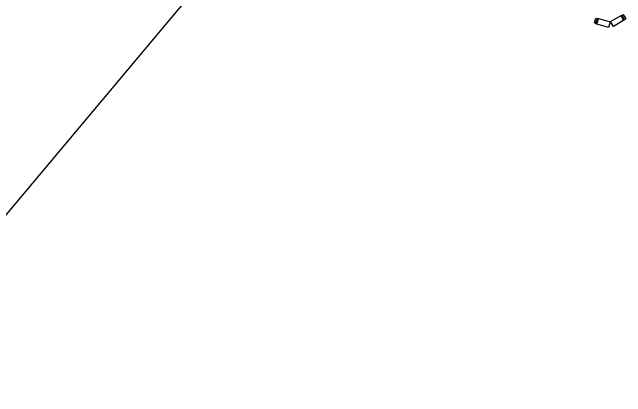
# Model space of a CAD drawing. Header units: metres. Extents: x 822482 to 822767, y 9662202 to 9662512.
# Drawn here: x 822647.88 to 822676.95, y 9662335.58 to 9662353.8 of the extents above; entities that cross this region are included whole.
import ezdxf

# ---------------------------------------------------------------- set-up
doc = ezdxf.new("R2010")
doc.units = ezdxf.units.M
doc.layers.add('ARQ_NE_COTAS', color=7, linetype='Continuous', true_color=0x000000)
doc.styles.add('Arial', font='arial.ttf', dxfattribs={"height": 0.6})
doc.dimstyles.new('1-300', dxfattribs={"dimtxt": 0.6, "dimasz": 0.25, "dimexe": 0.25, "dimexo": 0.25, "dimgap": 0.25, "dimtad": 1, "dimzin": 4, "dimdsep": 46, "dimtxsty": 'Arial', "dimblk": 'ARCHTICK', "dimcen": 0.25, "dimclrd": 256, "dimclre": 256, "dimclrt": 256, "dimadec": 0, "dimazin": 0, "dimtfac": 0.066667, "dimtix": 1, "dimtofl": 0, "dimtmove": 0, "dimatfit": 3, "dimldrblk": 'ARCHTICK', "dimfxl": 0.25, "dimtvp": 1, "dimtolj": 1, "dimtzin": 0, "dimarcsym": 0})

# ---------------------------------------------------------------- blocks, each defined once
blk = doc.blocks.new('_ARCHTICK')
at = {"color": 0, "linetype": 'ByBlock', "const_width": 0.15}
blk.add_lwpolyline([(-0.5, -0.5), (0.5, 0.5)], dxfattribs=at)
blk = doc.blocks.new('*D484')
at = {"layer": 'ARQ_NE_COTAS', "lineweight": -2, "transparency": 16777216}
for p, q in [((305.346, -198.014), (305.346, 0.745)), ((306.746, 0.25), (306.746, 0.745)), ((305.346, 0.495), (305.096, 0.495)), ((306.746, 0.495), (306.996, 0.495))]:
    blk.add_line(p, q, dxfattribs=at)
at = {"layer": 'Defpoints', "color": 0, "transparency": 16777216}
for p in [(305.346, 0.495), (306.746, 0), (305.346, -198.264, 0)]:
    blk.add_point(p, dxfattribs=at)
at = {"layer": 'ARQ_NE_COTAS', "lineweight": -2, "transparency": 16777216, "xscale": 0.25, "yscale": 0.25, "zscale": 0.25}
blk.add_blockref('_ARCHTICK', (305.346, 0.495), dxfattribs=at)
at = {"layer": 'ARQ_NE_COTAS', "lineweight": -2, "transparency": 16777216, "xscale": 0.25, "yscale": 0.25, "zscale": 0.25, "rotation": 180}
blk.add_blockref('_ARCHTICK', (306.746, 0.495), dxfattribs=at)
at = {"layer": 'ARQ_NE_COTAS', "transparency": 16777216, "insert": (306.046, -0.062), "char_height": 0.6, "attachment_point": 5, "rotation": 180, "style": 'Arial'}
blk.add_mtext('\\A1;1.40', dxfattribs=at)
blk = doc.blocks.new('A$C8f1b9c42')
at = {"layer": 'ARQ_NE_COTAS'}
dim = blk.add_linear_dim(base=(305.346, 0.495), p1=(306.746, 0), p2=(305.346, -198.264, 0), dimstyle='1-300', dxfattribs=at)
dim.commit()
dim.dimension.update_dxf_attribs({"geometry": '*D484', "text_midpoint": (306.046, -0.062)})

msp = doc.modelspace()

# ---------------------------------------------------------------- linework, layer by layer
at = {"layer": 'ARQ_NE_COTAS', "color": 1}
for points in [[(822675.586, 9662353.259), (822675.471, 9662353.292), (822675.534, 9662353.513), (822675.65, 9662353.479)], [(822676.13, 9662353.082), (822675.533, 9662353.254), (822675.608, 9662353.512), (822676.204, 9662353.34)], [(822676.225, 9662353.352), (822676.761, 9662353.665), (822676.897, 9662353.433), (822676.361, 9662353.12)], [(822676.728, 9662353.623), (822676.832, 9662353.684), (822676.948, 9662353.486), (822676.844, 9662353.425)]]:
    msp.add_lwpolyline(points, close=True, dxfattribs=at)

# ---------------------------------------------------------------- block references
at = {"ltscale": 10, "rotation": 140.0090103764572}
msp.add_blockref('A$C8f1b9c42', (822772.889, 9662018.47), dxfattribs=at)

doc.saveas('drawing.dxf')
